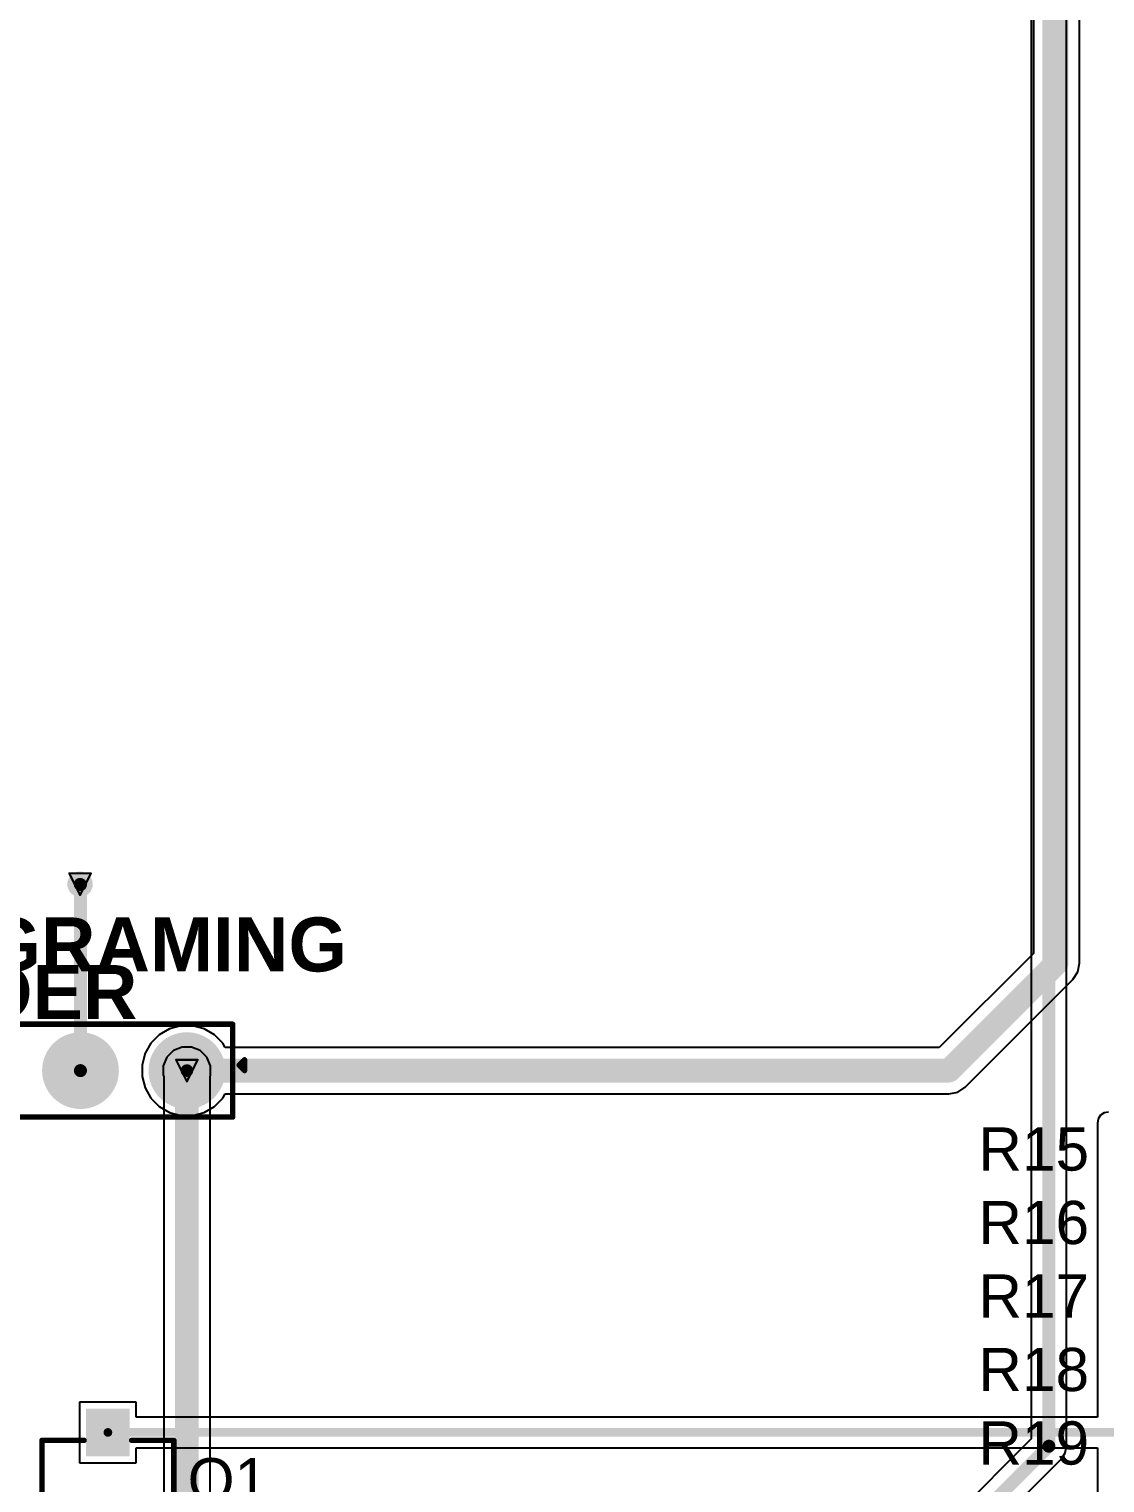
# Model space of a CAD drawing. Header units: inches. Extents: x -89 to 427, y -87 to 99.
# Drawn here: x -69.96 to -44.68, y -0.15 to 34.02 of the extents above; entities that cross this region are included whole.
import ezdxf

# ---------------------------------------------------------------- set-up
doc = ezdxf.new("R2010")
doc.units = ezdxf.units.IN
for name, color, linetype in [('Board_Outline', 56, 'Continuous'), ('Bottom Layer', 5, 'Continuous'), ('Drill Drawing', 1, 'Continuous'), ('Top Layer', 1, 'Continuous'), ('Top Overlay', 2, 'Continuous'), ('Top Paste', 8, 'Continuous'), ('Top Solder', 216, 'Continuous'), ('Via Holes', 16, 'Continuous')]:
    doc.layers.add(name, color=color, linetype=linetype)
doc.styles.add('Arial', font='', dxfattribs={"height": 0.2})
doc.styles.add('Arial_Bold', font='', dxfattribs={"height": 0.2})
doc.styles.get('Arial').set_extended_font_data('Arial')
doc.styles.get('Arial_Bold').set_extended_font_data('Arial', bold=True)

msp = doc.modelspace()

# ---------------------------------------------------------------- hatches: boundary and pattern name
at = {"layer": 'Bottom Layer'}
h = msp.add_hatch(color=5, dxfattribs=at)
edge = h.paths.add_edge_path()
edge.add_arc((-68.762, 13.919), 0.3, 0, 360)
h = msp.add_hatch(color=5, dxfattribs=at)
edge = h.paths.add_edge_path()
edge.add_arc((-66.252, 9.538), 0.3, 0, 360)
at = {"layer": 'Top Layer'}
h = msp.add_hatch(color=1, dxfattribs=at)
edge = h.paths.add_edge_path()
edge.add_arc((-68.762, 13.919), 0.3, 0, 360)
h = msp.add_hatch(color=1, dxfattribs=at)
edge = h.paths.add_edge_path()
edge.add_arc((-68.752, 9.538), 0.8, 0, 360)
h = msp.add_hatch(color=1, dxfattribs=at)
edge = h.paths.add_edge_path()
edge.add_arc((-66.252, 9.538), 0.8, 0, 360)
h = msp.add_hatch(color=1, dxfattribs=at)
edge = h.paths.add_edge_path()
edge.add_arc((-66.252, 9.538), 0.3, 0, 360)
msp.add_hatch(color=1, dxfattribs=at).paths.add_polyline_path([(-68.518, 1.495), (-67.698, 1.495), (-67.698, 0.575), (-68.518, 0.575)])
at = {"layer": 'Top Paste'}
h = msp.add_hatch(color=8, dxfattribs=at)
edge = h.paths.add_edge_path()
edge.add_arc((-68.752, 9.538), 0.8, 0, 360)
h = msp.add_hatch(color=8, dxfattribs=at)
edge = h.paths.add_edge_path()
edge.add_arc((-66.252, 9.538), 0.8, 0, 360)
msp.add_hatch(color=8, dxfattribs=at).paths.add_polyline_path([(-68.518, 1.495), (-67.698, 1.495), (-67.698, 0.575), (-68.518, 0.575)])
at = {"layer": 'Top Solder'}
h = msp.add_hatch(color=216, dxfattribs=at)
edge = h.paths.add_edge_path()
edge.add_arc((-68.752, 9.538), 0.902, 0, 360)
h = msp.add_hatch(color=216, dxfattribs=at)
edge = h.paths.add_edge_path()
edge.add_arc((-66.252, 9.538), 0.902, 0, 360)
msp.add_hatch(color=216, dxfattribs=at).paths.add_polyline_path([(-68.619, 1.596), (-67.596, 1.596), (-67.596, 0.473), (-68.619, 0.473)])
at = {"layer": 'Via Holes'}
h = msp.add_hatch(color=7, dxfattribs=at)
edge = h.paths.add_edge_path()
edge.add_arc((-68.762, 13.919), 0.15, 0, 360)
h = msp.add_hatch(color=7, dxfattribs=at)
edge = h.paths.add_edge_path()
edge.add_arc((-66.252, 9.538), 0.15, 0, 360)

# ---------------------------------------------------------------- linework, layer by layer
at = {"layer": 'Board_Outline'}
msp.add_lwpolyline([(87.312, 0, 0.254, 0.254, 1), (-87.312, 0, 0.254, 0.254, 1)], format="xyseb", close=True, dxfattribs=at)
at = {"layer": 'Bottom Layer'}
for p, q in [((-46.414, 68.758), (-46.414, 0.883)), ((-45.585, 0.711), (-45.585, 68.586)), ((-66.566, 10.007), (-66.722, 9.852)), ((-66.363, 10.092), (-66.566, 10.007)), ((-66.142, 10.092), (-66.363, 10.092)), ((-65.939, 10.007), (-66.142, 10.092)), ((-65.783, 9.852), (-65.939, 10.007)), ((-66.722, 9.852), (-66.806, 9.648)), ((-66.806, 9.648), (-66.806, 9.428)), ((-65.698, 9.648), (-65.783, 9.852)), ((-65.698, 9.428), (-65.698, 9.648)), ((-66.806, 9.428), (-66.796, 9.403)), ((-66.796, 9.403), (-66.796, -2.603)), ((-65.709, 9.403), (-65.698, 9.428)), ((-65.709, -2.829), (-65.709, 9.403)), ((-46.414, 0.883), (-50.083, -2.786)), ((-45.617, 0.553), (-45.585, 0.711)), ((-49.618, -3.493), (-45.706, 0.418)), ((-45.706, 0.418), (-45.617, 0.553))]:
    msp.add_line(p, q, dxfattribs=at)
for points in [[(-45.999, 0.711, 0.305, 0.305, 0), (-45.999, 68.758, 0.305, 0.305, 0)], [(-66.252, -2.829, 0.559, 0.559, 0), (-66.252, 9.538, 0.559, 0.559, 0)], [(-49.911, -3.2, 0.305, 0.305, 0), (-45.999, 0.711, 0.305, 0.305, 0)]]:
    msp.add_lwpolyline(points, format="xyseb", dxfattribs=at)
for points in [[(-66.392, 9.538, 0.279, 0.279, 1), (-66.113, 9.538, 0.279, 0.279, 1)], [(-46.076, 0.711, 0.152, 0.152, 1), (-45.923, 0.711, 0.152, 0.152, 1)], [(-46.076, 0.711, 0.152, 0.152, 1), (-45.923, 0.711, 0.152, 0.152, 1)]]:
    msp.add_lwpolyline(points, format="xyseb", close=True, dxfattribs=at)
at = {"layer": 'Drill Drawing'}
for points in [[(-69.016, 14.173, 0.0508, 0.0508, 0), (-68.508, 14.173, 0.0508, 0.0508, 0)], [(-69.016, 14.173, 0.0508, 0.0508, 0), (-68.762, 13.665, 0.0508, 0.0508, 0)], [(-68.762, 13.665, 0.0508, 0.0508, 0), (-68.508, 14.173, 0.0508, 0.0508, 0)], [(-66.506, 9.792, 0.0508, 0.0508, 0), (-65.998, 9.792, 0.0508, 0.0508, 0)], [(-66.506, 9.792, 0.0508, 0.0508, 0), (-66.252, 9.284, 0.0508, 0.0508, 0)], [(-66.252, 9.284, 0.0508, 0.0508, 0), (-65.998, 9.792, 0.0508, 0.0508, 0)]]:
    msp.add_lwpolyline(points, format="xyseb", dxfattribs=at)
for points in [[(-69.028, 14.173, 0.0254, 0.0254, 1), (-69.003, 14.173, 0.0254, 0.0254, 1)], [(-69.028, 14.173, 0.0254, 0.0254, 1), (-69.003, 14.173, 0.0254, 0.0254, 1)], [(-68.52, 14.173, 0.0254, 0.0254, 1), (-68.495, 14.173, 0.0254, 0.0254, 1)], [(-68.52, 14.173, 0.0254, 0.0254, 1), (-68.495, 14.173, 0.0254, 0.0254, 1)], [(-68.774, 13.665, 0.0254, 0.0254, 1), (-68.749, 13.665, 0.0254, 0.0254, 1)], [(-68.774, 13.665, 0.0254, 0.0254, 1), (-68.749, 13.665, 0.0254, 0.0254, 1)], [(-66.519, 9.792, 0.0254, 0.0254, 1), (-66.494, 9.792, 0.0254, 0.0254, 1)], [(-66.519, 9.792, 0.0254, 0.0254, 1), (-66.494, 9.792, 0.0254, 0.0254, 1)], [(-66.011, 9.792, 0.0254, 0.0254, 1), (-65.986, 9.792, 0.0254, 0.0254, 1)], [(-66.011, 9.792, 0.0254, 0.0254, 1), (-65.986, 9.792, 0.0254, 0.0254, 1)], [(-66.265, 9.284, 0.0254, 0.0254, 1), (-66.24, 9.284, 0.0254, 0.0254, 1)], [(-66.265, 9.284, 0.0254, 0.0254, 1), (-66.24, 9.284, 0.0254, 0.0254, 1)]]:
    msp.add_lwpolyline(points, format="xyseb", close=True, dxfattribs=at)
at = {"layer": 'Top Layer'}
for p, q in [((-46.365, 66.167), (-46.365, 12.29)), ((-45.278, 12.065), (-45.278, 65.942)), ((-46.365, 12.29), (-48.574, 10.082)), ((-45.319, 11.857), (-45.278, 12.065)), ((-47.964, 9.153), (-45.437, 11.68)), ((-45.437, 11.68), (-45.319, 11.857)), ((-66.9, 10.381), (-67.096, 10.185)), ((-66.659, 10.52), (-66.9, 10.381)), ((-66.391, 10.592), (-66.659, 10.52)), ((-66.114, 10.592), (-66.391, 10.592)), ((-65.846, 10.52), (-66.114, 10.592)), ((-65.605, 10.381), (-65.846, 10.52)), ((-65.409, 10.185), (-65.605, 10.381)), ((-67.235, 9.945), (-67.306, 9.676)), ((-67.096, 10.185), (-67.235, 9.945)), ((-65.349, 10.082), (-65.409, 10.185)), ((-48.574, 10.082), (-65.349, 10.082)), ((-67.306, 9.676), (-67.306, 9.399)), ((-67.306, 9.399), (-67.235, 9.131)), ((-67.235, 9.131), (-67.096, 8.891)), ((-67.096, 8.891), (-66.9, 8.694)), ((-65.605, 8.694), (-65.409, 8.891)), ((-65.409, 8.891), (-65.349, 8.994)), ((-65.349, 8.994), (-48.349, 8.994)), ((-48.349, 8.994), (-48.141, 9.035)), ((-48.141, 9.035), (-47.964, 9.153)), ((-66.9, 8.694), (-66.659, 8.556)), ((-66.659, 8.556), (-66.391, 8.484)), ((-66.114, 8.484), (-65.846, 8.556)), ((-65.846, 8.556), (-65.605, 8.694)), ((-44.702, 8.545), (-44.786, 8.489)), ((-44.602, 8.565), (-44.702, 8.545)), ((-66.391, 8.484), (-66.114, 8.484)), ((-44.842, 8.405), (-44.861, 8.306)), ((-44.861, 8.306), (-44.861, 1.397)), ((-44.786, 8.489), (-44.842, 8.405)), ((-67.444, 1.749), (-68.772, 1.749)), ((-68.772, 1.749), (-68.772, 0.321)), ((-67.444, 1.397), (-67.444, 1.749)), ((-44.861, 1.397), (-67.444, 1.397)), ((-67.444, 0.321), (-67.444, 0.672)), ((-67.444, 0.672), (-44.861, 0.672)), ((-44.861, 0.672), (-44.861, -8.306)), ((-68.772, 0.321), (-67.444, 0.321))]:
    msp.add_line(p, q, dxfattribs=at)
for points in [[(-45.822, 12.065, 0.559, 0.559, 0), (-45.822, 66.167, 0.559, 0.559, 0)], [(-68.752, 9.538, 0.305, 0.305, 0), (-68.752, 13.91, 0.305, 0.305, 0)], [(-48.349, 9.538, 0.559, 0.559, 0), (-45.822, 12.065, 0.559, 0.559, 0)], [(-66.252, 9.538, 0.559, 0.559, 0), (-48.349, 9.538, 0.559, 0.559, 0)], [(-68.108, 1.035, 0.203, 0.203, 0), (-43.967, 1.035, 0.203, 0.203, 0)]]:
    msp.add_lwpolyline(points, format="xyseb", dxfattribs=at)
for points in [[(-68.829, 13.91, 0.152, 0.152, 1), (-68.676, 13.91, 0.152, 0.152, 1)], [(-45.961, 12.065, 0.279, 0.279, 1), (-45.682, 12.065, 0.279, 0.279, 1)], [(-45.961, 12.065, 0.279, 0.279, 1), (-45.682, 12.065, 0.279, 0.279, 1)], [(-68.829, 9.538, 0.152, 0.152, 1), (-68.676, 9.538, 0.152, 0.152, 1)], [(-66.392, 9.538, 0.279, 0.279, 1), (-66.113, 9.538, 0.279, 0.279, 1)], [(-48.489, 9.538, 0.279, 0.279, 1), (-48.209, 9.538, 0.279, 0.279, 1)], [(-48.489, 9.538, 0.279, 0.279, 1), (-48.209, 9.538, 0.279, 0.279, 1)], [(-68.158, 1.035, 0.102, 0.102, 1), (-68.057, 1.035, 0.102, 0.102, 1)]]:
    msp.add_lwpolyline(points, format="xyseb", close=True, dxfattribs=at)
at = {"layer": 'Top Overlay'}
for points in [[(-74.828, 10.63, 0.127, 0.127, 0), (-65.176, 10.63, 0.127, 0.127, 0)], [(-65.176, 8.445, 0.127, 0.127, 0), (-65.176, 10.63, 0.127, 0.127, 0)], [(-65.024, 9.665, 0.127, 0.127, 0), (-64.897, 9.792, 0.127, 0.127, 0)], [(-65.024, 9.665, 0.127, 0.127, 0), (-64.897, 9.538, 0.127, 0.127, 0)], [(-64.897, 9.538, 0.127, 0.127, 0), (-64.897, 9.792, 0.127, 0.127, 0)], [(-74.828, 8.445, 0.127, 0.127, 0), (-65.176, 8.445, 0.127, 0.127, 0)], [(-69.657, 0.848, 0.127, 0.127, 0), (-68.666, 0.848, 0.127, 0.127, 0)], [(-69.657, -0.549, 0.127, 0.127, 0), (-69.657, 0.848, 0.127, 0.127, 0)], [(-67.549, 0.848, 0.127, 0.127, 0), (-66.558, 0.848, 0.127, 0.127, 0)], [(-66.558, -0.549, 0.127, 0.127, 0), (-66.558, 0.848, 0.127, 0.127, 0)]]:
    msp.add_lwpolyline(points, format="xyseb", dxfattribs=at)
for points in [[(-65.208, 10.63, 0.0635, 0.0635, 1), (-65.145, 10.63, 0.0635, 0.0635, 1)], [(-65.208, 10.63, 0.0635, 0.0635, 1), (-65.145, 10.63, 0.0635, 0.0635, 1)], [(-65.056, 9.665, 0.0635, 0.0635, 1), (-64.992, 9.665, 0.0635, 0.0635, 1)], [(-65.056, 9.665, 0.0635, 0.0635, 1), (-64.992, 9.665, 0.0635, 0.0635, 1)], [(-64.929, 9.792, 0.0635, 0.0635, 1), (-64.865, 9.792, 0.0635, 0.0635, 1)], [(-64.929, 9.792, 0.0635, 0.0635, 1), (-64.865, 9.792, 0.0635, 0.0635, 1)], [(-64.929, 9.538, 0.0635, 0.0635, 1), (-64.865, 9.538, 0.0635, 0.0635, 1)], [(-64.929, 9.538, 0.0635, 0.0635, 1), (-64.865, 9.538, 0.0635, 0.0635, 1)], [(-65.208, 8.445, 0.0635, 0.0635, 1), (-65.145, 8.445, 0.0635, 0.0635, 1)], [(-65.208, 8.445, 0.0635, 0.0635, 1), (-65.145, 8.445, 0.0635, 0.0635, 1)], [(-69.689, 0.848, 0.0635, 0.0635, 1), (-69.625, 0.848, 0.0635, 0.0635, 1)], [(-69.689, 0.848, 0.0635, 0.0635, 1), (-69.625, 0.848, 0.0635, 0.0635, 1)], [(-68.698, 0.848, 0.0635, 0.0635, 1), (-68.635, 0.848, 0.0635, 0.0635, 1)], [(-67.581, 0.848, 0.0635, 0.0635, 1), (-67.517, 0.848, 0.0635, 0.0635, 1)], [(-66.59, 0.848, 0.0635, 0.0635, 1), (-66.526, 0.848, 0.0635, 0.0635, 1)], [(-66.59, 0.848, 0.0635, 0.0635, 1), (-66.526, 0.848, 0.0635, 0.0635, 1)]]:
    msp.add_lwpolyline(points, format="xyseb", close=True, dxfattribs=at)

# ---------------------------------------------------------------- texts
at = {"layer": 'Top Overlay', "style": 'Arial_Bold'}
for s, p in [('PROGRAMING', (-74.905, 11.868)), ('HEADER', (-74.905, 10.749))]:
    msp.add_text(s, height=1.27, rotation=360, dxfattribs=at).set_placement(p)
at = {"layer": 'Top Overlay', "style": 'Arial'}
for s, p in [('R15', (-47.658, 7.188)), ('R16', (-47.658, 5.461)), ('R17', (-47.658, 3.734)), ('R18', (-47.658, 2.007)), ('R19', (-47.658, 0.279)), ('Q1', (-66.235, -0.584))]:
    msp.add_text(s, height=1.016, dxfattribs=at).set_placement(p)

doc.saveas('drawing.dxf')
